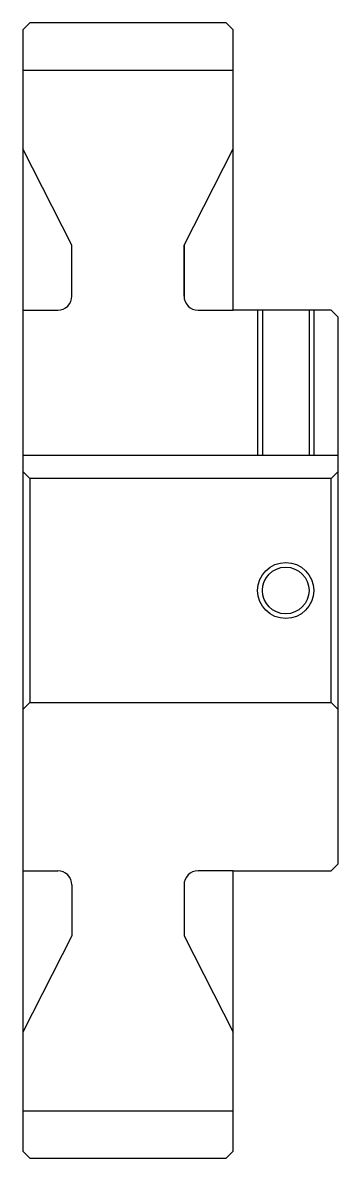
# Model space of a CAD drawing. Header units: metres. Extents: x 257 to 703, y 177 to 339.
# Drawn here: x 256.8 to 301.8, y 177.4 to 339.4 of the extents above.
import ezdxf

# ---------------------------------------------------------------- set-up
doc = ezdxf.new("R2010")
doc.units = ezdxf.units.M

msp = doc.modelspace()

# ---------------------------------------------------------------- linework, layer by layer
at = {"color": 4}
for p, q in [((256.756775, 332.695953), (286.756775, 332.695953)), ((279.756775, 307.707672), (279.756775, 300.445953)), ((256.756775, 298.445953), (261.756775, 298.445953)), ((281.756775, 298.445953), (286.756775, 298.445953)), ((256.756775, 277.745941), (301.756775, 277.745941)), ((301.756775, 275.445953), (300.756775, 274.445953)), ((256.756775, 241.445953), (257.756775, 242.445953)), ((301.756775, 241.445953), (300.756775, 242.445953)), ((256.756775, 218.445953), (261.756775, 218.445953)), ((286.756775, 218.445953), (281.756775, 218.445953)), ((279.756775, 216.445953), (279.756775, 209.184235)), ((256.756775, 184.195953), (286.756775, 184.195953))]:
    msp.add_line(p, q, dxfattribs=at)
for points in [[(286.756775, 338.445953), (285.756775, 339.445953), (257.756775, 339.445953), (256.756775, 338.445953), (256.756775, 241.445953)], [(256.756775, 241.445953), (256.756775, 178.445953), (257.756775, 177.445953), (285.756775, 177.445953), (286.756775, 178.445953), (286.756775, 218.445953), (300.756775, 218.445953), (301.756775, 219.445953), (301.756775, 297.445953), (300.756775, 298.445953), (286.756775, 298.445953), (286.756775, 338.445953)], [(263.756775, 300.445953), (263.756775, 307.707672), (256.756775, 321.445953)], [(279.756775, 300.445953), (279.756775, 307.707672), (286.756775, 321.445953)], [(290.256775, 298.445953), (290.256775, 277.745941)], [(290.931763, 298.445953), (290.931763, 277.745941)], [(297.581787, 298.445953), (297.581787, 277.745941)], [(298.256775, 298.445953), (298.256775, 277.745941)], [(256.756775, 275.445953), (257.756775, 274.445953), (257.756775, 242.445953), (300.756775, 242.445953), (300.756775, 274.445953), (257.756775, 274.445953)], [(263.756775, 216.445953), (263.756775, 209.184235), (256.756775, 195.445953)], [(279.756775, 216.445953), (279.756775, 209.184235), (286.756775, 195.445953)]]:
    msp.add_lwpolyline(points, dxfattribs=at)
at = {"color": 7}
msp.add_circle((294.256775, 258.445953), 4, dxfattribs=at)
at = {"color": 4}
msp.add_circle((294.256775, 258.445953), 3.325, dxfattribs=at)
for centre, start, end in [((261.756775, 300.445953), 270, 0), ((281.756775, 300.445953), 180, 270), ((261.756775, 216.445953), 0, 90), ((281.756775, 216.445953), 90, 180)]:
    msp.add_arc(centre, 2, start, end, dxfattribs=at)

doc.saveas('drawing.dxf')
